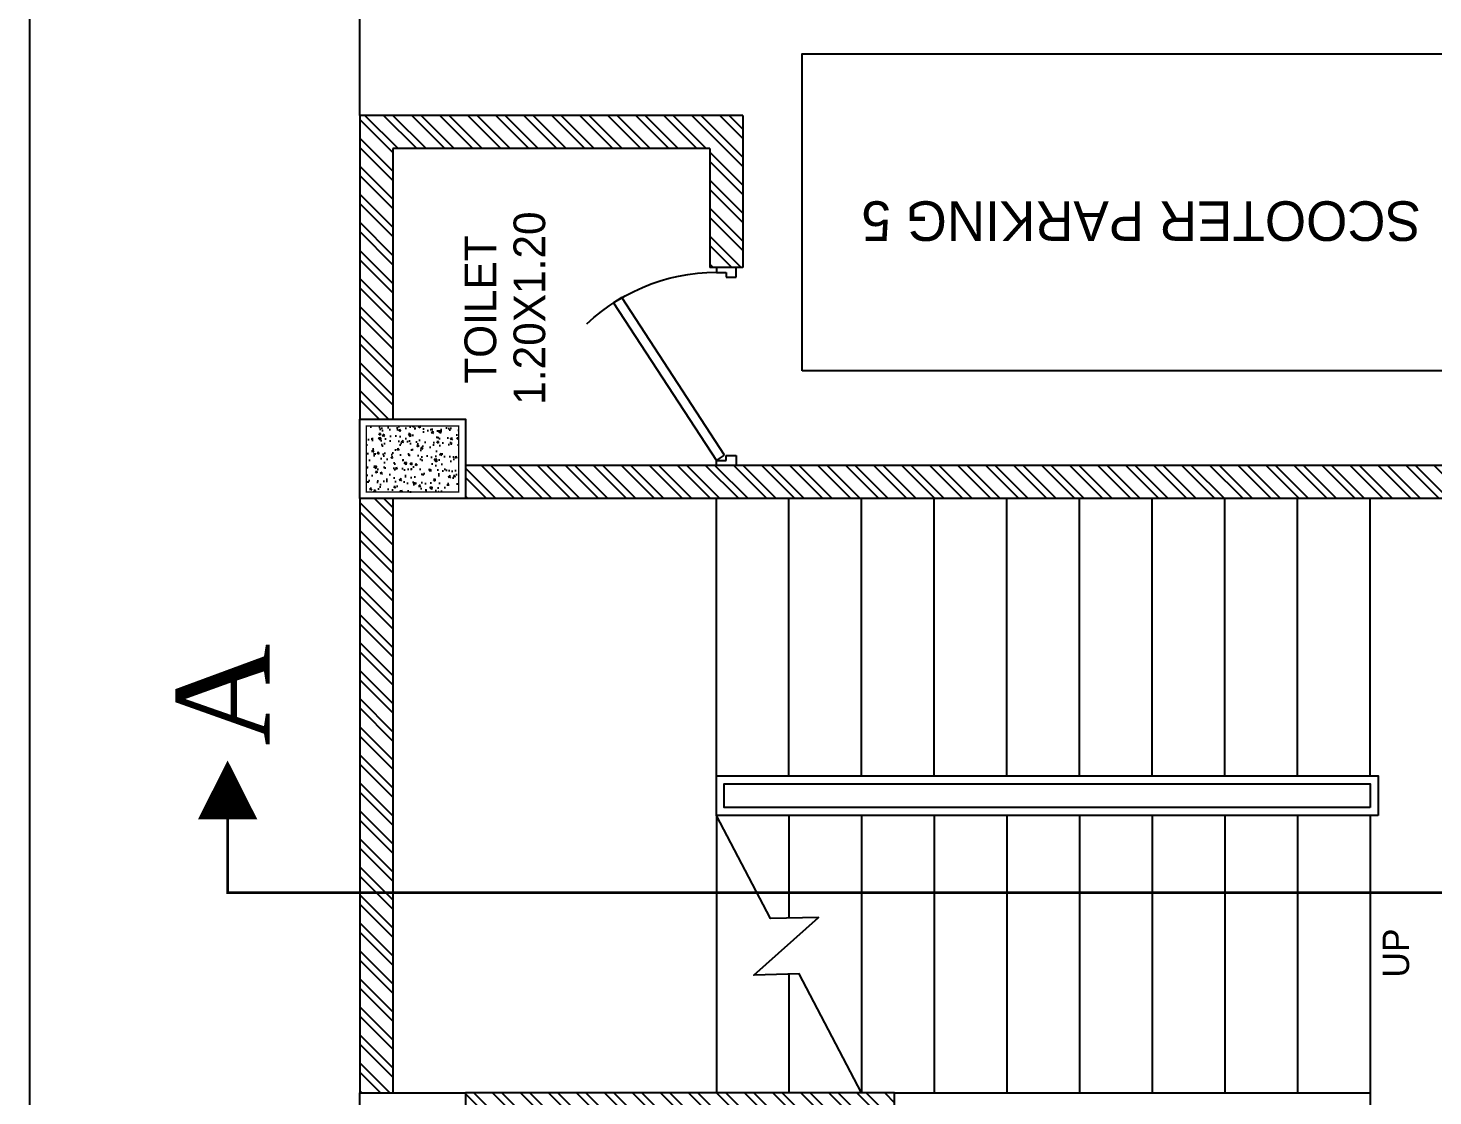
# Model space of a CAD drawing. Header units: inches. Extents: x 182687 to 187672, y -88924 to -84846.
# Drawn here: x 182780.5 to 182988.6, y -87435.5 to -87277.3 of the extents above; entities that cross this region are included whole.
import ezdxf
from ezdxf.enums import TextEntityAlignment as Align

# ---------------------------------------------------------------- set-up
doc = ezdxf.new("R2010")
doc.units = ezdxf.units.IN
doc.header["$MEASUREMENT"] = 0
doc.header["$PDMODE"] = 97
doc.linetypes.add('PROYECCION', pattern=[19.05, 12.7, -6.35])
doc.styles.add('DimText', font='arial.ttf')
doc.styles.add('HemBha', font='GOTHIC.TTF')
doc.styles.get("Standard").update_dxf_attribs({"font": 'arial.ttf'})
doc.dimstyles.new('RECORDED', dxfattribs={"dimtxt": 0.23, "dimasz": 0.2, "dimexe": 0.15, "dimexo": 0.3, "dimgap": 0.15, "dimtad": 0, "dimrnd": 0.005, "dimzin": 0, "dimdsep": 46, "dimtxsty": 'DimText', "dimblk1": 'ARCHTICK', "dimblk2": 'ARCHTICK', "dimsah": 1, "dimcen": 0.2, "dimdle": 0.1, "dimadec": 0, "dimazin": 0, "dimtfac": 1, "dimtofl": 0, "dimtmove": 0, "dimatfit": 3, "dimfxl": 300, "dimtolj": 1, "dimtzin": 0, "dimarcsym": 0})

# ---------------------------------------------------------------- blocks, each defined once
blk = doc.blocks.new('PUERTA-G-100')
at = {"color": 6}
for p, q in [((-0.8484, 0.5765), (-0.8211, 0.6184)), ((-0.0523, 0.0581), (-0.8484, 0.5765)), ((-0.8211, 0.6184), (-0.025, 0.1)), ((-1, 0), (-1, 0.1)), ((-1, 0.1), (-0.975, 0.1)), ((-0.975, 0.1), (-0.975, 0.05)), ((-0.025, 0.1), (-0.0523, 0.0581)), ((0, 0.1), (-0.025, 0.1)), ((-0.025, 0.1), (-0.025, 0.05)), ((0, 0), (0, 0.1)), ((-0.95, 0), (-1, 0)), ((-0.975, 0.05), (-0.95, 0.05)), ((-0.95, 0.05), (-0.95, 0)), ((-0.025, 0.05), (-0.05, 0.05)), ((-0.05, 0.05), (-0.05, 0)), ((-0.05, 0), (0, 0))]:
    blk.add_line(p, q, dxfattribs=at)
at = {"color": 6, "linetype": 'PROYECCION'}
blk.add_arc((-0.025, 0.1), 0.9503, 136.50744, 183.01592, dxfattribs=at)
blk = doc.blocks.new('_ArchTick')
at = {"color": 0, "linetype": 'ByBlock', "const_width": 0.15}
blk.add_lwpolyline([(-0.5, -0.5), (0.5, 0.5)], dxfattribs=at)
blk = doc.blocks.new('*D31')
at = {"color": 0, "lineweight": -2, "transparency": 16777216}
for p, q in [((182829.33, -87162.7), (182780.57, -87162.7)), ((182780.72, -87162.6), (182780.72, -87542.46)), ((182780.72, -87924.28), (182780.72, -87544.42)), ((182829.33, -87924.18), (182780.57, -87924.18))]:
    blk.add_line(p, q, dxfattribs=at)
at = {"layer": 'Defpoints', "color": 0, "transparency": 16777216}
for p in [(182829.63, -87162.7), (182780.72, -87924.18), (182829.63, -87924.18)]:
    blk.add_point(p, dxfattribs=at)
at = {"color": 0, "lineweight": -2, "transparency": 16777216, "xscale": 0.2000000029802322, "yscale": 0.2000000029802322, "zscale": 0.2000000029802322}
for p, rotation in [((182780.72, -87162.7), 90), ((182780.72, -87924.18), 270)]:
    blk.add_blockref('_ArchTick', p, dxfattribs=dict(at, rotation=rotation))
at = {"color": 0, "transparency": 16777216, "insert": (182780.72, -87543.44), "char_height": 0.23, "attachment_point": 5, "rotation": 90, "style": 'DimText'}
blk.add_mtext('\\A1;{\\H1.7391x;761.48}', dxfattribs=at)

msp = doc.modelspace()

# ---------------------------------------------------------------- hatches: boundary and pattern name
h = msp.add_hatch()
h.set_pattern_fill('ANSI32', color=256, scale=7.826087, angle=90)
h.set_pattern_definition([(135, (179942.3798, -96796.7246), (-2.0752047, -2.0752047), []), (135, (179942.3798, -96795.3412), (-2.0752047, -2.0752047), [])])
h.paths.add_polyline_path([(182829.635, -87446.772), (182829.635, -87505.468), (182857.613, -87505.468), (182857.613, -87500.576), (182834.526, -87500.576), (182834.526, -87446.772)])
h.paths.add_polyline_path([(182845.287, -87435.033), (182845.287, -87439.924), (182908.874, -87439.924), (182908.874, -87435.033)])
h.paths.add_polyline_path([(182829.635, -87346.989), (182829.635, -87435.033), (182834.526, -87435.033), (182834.526, -87346.989)])
h.paths.add_polyline_path([(182845.287, -87342.098), (182845.287, -87346.989), (183022.841, -87346.989), (183022.841, -87342.098)])
h.paths.add_polyline_path([(182829.635, -87290.25), (182829.635, -87335.25), (182834.526, -87335.25), (182834.526, -87295.142), (182881.483, -87295.142), (182881.485, -87306.881), (182881.483, -87312.75), (182886.374, -87312.75), (182886.374, -87290.25)])
h = msp.add_hatch()
h.set_pattern_fill('AR-CONC', color=256, scale=0.391304, angle=90, style=0)
h.set_pattern_definition([(140, (182655.0938, -87613.3525), (0.245552, 2.80667), [0.293478, -3.22826]), (85, (182655.0938, -87613.3525), (-2.94336, -0.54294), [0.234783, -2.582609]), (190.4514, (182655.1143, -87613.1186), (-2.697809, 2.26373), [0.249418, -2.7436]), (136.1842, (182654.3112, -87613.3525), (0.647684, 4.17616), [0.44022, -4.84239]), (186.6356, (182654.365, -87613.0044), (-3.81177, 3.657373), [0.37413, -4.1154]), (81.1842, (182654.311, -87613.3525), (-3.81177, 3.657373), [0.352174, -3.873913]), (111, (182654.5068, -87612.9611), (1.575465, 2.335723), [0.293478, -3.22826]), (56, (182654.5068, -87612.9611), (-2.837544, 0.952103), [0.234783, -2.582609]), (161.4514, (182654.638, -87612.7665), (-1.262078, 3.287827), [0.249418, -2.7436]), (127.5, (182655.0938, -87613.3525), (-1.302628, 0.047582), [0, -2.551304, 0, -2.621739, 0, -2.592391]), (97.5, (182655.0938, -87613.3525), (-1.54335, 1.0294025), [0, -1.4947826, 0, -2.492609, 0, -0.9880435]), (57.5, (182655.0938, -87614.2251), (0.0882582, 2.0888704), [0, -0.978261, 0, -3.052174, 0, -4.05]), (47.5, (182655.0938, -87614.6164), (-0.391715, 2.282033), [0, -1.271739, 0, -2.026957, 0, -2.876087])])
h.paths.add_polyline_path([(182830.613, -87346.011), (182830.613, -87336.229), (182844.309, -87336.229), (182844.309, -87346.011)])

# ---------------------------------------------------------------- linework, layer by layer
for p, q in [((182829.635, -87290.25), (182829.635, -87174.444)), ((182886.374, -87290.25), (182829.635, -87290.25)), ((182829.635, -87290.25), (182829.635, -87335.25)), ((182886.374, -87290.25), (182886.374, -87312.75)), ((182881.483, -87295.142), (182834.526, -87295.142)), ((182834.526, -87295.142), (182834.526, -87335.25)), ((182881.483, -87295.142), (182881.483, -87312.75)), ((182886.374, -87312.75), (182881.483, -87312.75)), ((183022.841, -87342.098), (182845.287, -87342.098)), ((182829.635, -87346.989), (182829.635, -87435.033)), ((182834.526, -87346.989), (182834.526, -87435.033)), ((183022.841, -87346.989), (182845.287, -87346.989)), ((182882.461, -87388.076), (182882.461, -87346.989)), ((182893.222, -87388.076), (182893.222, -87346.989)), ((182903.983, -87388.076), (182903.983, -87346.989)), ((182914.743, -87388.076), (182914.743, -87346.989)), ((182925.504, -87388.076), (182925.504, -87346.989)), ((182936.265, -87388.076), (182936.265, -87346.989)), ((182947.026, -87388.076), (182947.026, -87346.989)), ((182957.787, -87388.076), (182957.787, -87346.989)), ((182968.548, -87388.076), (182968.548, -87346.989)), ((182979.309, -87388.076), (182979.309, -87346.989)), ((182882.461, -87393.946), (182882.461, -87435.033)), ((182893.222, -87393.946), (182893.222, -87409.145)), ((182903.983, -87393.946), (182903.983, -87435.033)), ((182914.743, -87393.946), (182914.743, -87435.033)), ((182925.504, -87393.946), (182925.504, -87435.033)), ((182936.265, -87393.946), (182936.265, -87435.033)), ((182947.026, -87393.946), (182947.026, -87435.033)), ((182957.787, -87393.946), (182957.787, -87435.033)), ((182968.548, -87393.946), (182968.548, -87435.033)), ((182979.309, -87393.946), (182979.309, -87435.033)), ((182893.222, -87417.447), (182893.222, -87435.033)), ((182908.874, -87435.033), (182845.287, -87435.033)), ((182908.874, -87505.468), (182908.874, -87435.033)), ((182908.874, -87435.033), (182979.309, -87435.033)), ((182979.309, -87435.033), (182979.309, -87452.642))]:
    msp.add_line(p, q)
for points in [[(182895.152, -87328.088), (182895.152, -87281.132), (182992.978, -87281.132), (182992.978, -87328.088)], [(182829.635, -87346.989), (182829.635, -87335.25), (182845.287, -87335.25), (182845.287, -87346.989)], [(182980.483, -87393.946), (182882.461, -87393.946), (182882.461, -87388.076), (182980.483, -87388.076)], [(182979.309, -87392.772), (182883.635, -87392.772), (182883.635, -87389.25), (182979.309, -87389.25)], [(182829.635, -87446.772), (182829.635, -87435.033), (182845.287, -87435.033), (182845.287, -87446.772)]]:
    msp.add_lwpolyline(points, close=True)
at = {"const_width": 0.196}
msp.add_lwpolyline([(182830.613, -87346.011), (182830.613, -87336.229), (182844.309, -87336.229), (182844.309, -87346.011)], close=True, dxfattribs=at)
for points in [[(182810.07, -87385.785, 0, 8.785, 0), (182810.07, -87394.505, 8.785, 8.785, 0)], [(182979.309, -87414.489, 0, 0, 0), (182901.597, -87414.489, 5.675, 0, 0), (182894.891, -87414.489, 0, 0, 0)]]:
    msp.add_lwpolyline(points, format="xyseb")
at = {"const_width": 0.391}
msp.add_lwpolyline([(182810.07, -87389.354), (182810.07, -87390.472), (182810.07, -87405.35), (183169.091, -87405.35), (183169.091, -87385.785)], dxfattribs=at)
msp.add_lwpolyline([(182903.983, -87435.033), (182894.751, -87417.408), (182888.021, -87417.578), (182897.608, -87409.028), (182890.461, -87409.218), (182882.461, -87393.946)])

# ---------------------------------------------------------------- block references
at = {"xscale": -29.34782608561951, "yscale": 29.34782608561951, "zscale": 29.34782608561951, "rotation": 90}
msp.add_blockref('PUERTA-G-100', (182885.396, -87342.098), dxfattribs=at)

# ---------------------------------------------------------------- texts
at = {"style": 'HemBha'}
for s, height, rotation, p in [('SCOOTER PARKING 5', 5.86957, 180, (182945.395, -87302.953)), ('1.20X1.20', 4.6957, 90, (182857.112, -87318.777)), ('TOILET', 4.6957, 90, (182849.853, -87318.992)), ('UP', 3.913, 90, (182985.076, -87414.31))]:
    msp.add_text(s, height=height, rotation=rotation, dxfattribs=at).set_placement(p, align=Align.CENTER)
at = {"insert": (182802.436, -87376.214, 0), "char_height": 13.84466, "width": 971.23209, "attachment_point": 2, "rotation": 90}
msp.add_mtext('\\pxi0.026481;{\\fTimes New Roman|b0|i0|c0|p18;A}', dxfattribs=at)

# ---------------------------------------------------------------- dimensions: what is measured, and where the dimension line sits
dim = msp.add_linear_dim(base=(182780.722, -87924.183), p1=(182829.635, -87162.705), p2=(182829.635, -87924.183), angle=90, text='{\\H1.7391x;<>}', dimstyle='RECORDED')
dim.commit()
dim.dimension.update_dxf_attribs({"geometry": '*D31', "text_midpoint": (182780.722, -87543.444)})

doc.saveas('drawing.dxf')
